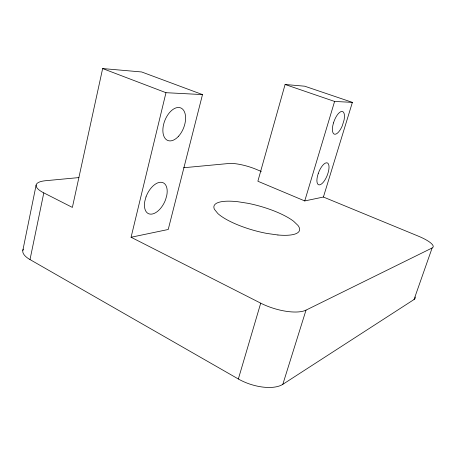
<?xml version="1.0" encoding="UTF-8"?>
<svg xmlns="http://www.w3.org/2000/svg" width="456" height="456" viewBox="0 0 456 456"><rect width="100%" height="100%" fill="white"/><g stroke="black" fill="none" stroke-linecap="round" stroke-linejoin="round"><path stroke-width="0.68" d="M22.817 250.481L36.132 185.039M415.245 297.021A22.749 7.034 19.8 0 1 414.031 299.524L282.823 384.328A32.655 15.373 17.7 0 1 238.351 378.987L30.01 259.578L43.799 192.888A29.338 8.63 11.2 0 1 45.623 180.713L78.899 177.583M202.498 94.591L165.978 92.693L131.077 237.257L168.224 229.488L202.498 94.591L141.662 71.968L102.646 68.565L72.379 207.417L43.799 192.888M323.407 197.032L352.391 102.372L304.688 86.201L285.091 84.491L257.868 181.237L304.75 200.936L323.407 197.032L418.391 236.168A23.17 5.592 18.9 0 1 432.128 247.973L414.031 299.524M238.351 378.987L260.718 303.166L131.077 237.257M304.75 200.936L334.596 101.449L352.391 102.372M282.823 384.328L306.016 310.131L432.128 247.973M183.688 167.74L229.003 163.482A20.218 4.531 15.5 0 1 255.525 169.068L261.339 171.462M285.091 84.491L334.596 101.449M102.646 68.565L165.978 92.693M30.01 259.578A28.688 10.75 9.7 0 1 23.33 249.136M306.016 310.131A33.556 12.437 17.2 0 1 260.718 303.166M333.456 122.932L332.76 125.919A12.038 4.668 -69.9 0 0 334.995 134.263A12.038 4.668 -69.9 0 0 342.313 125.765L344.092 119.934A12.038 4.668 -69.9 0 0 341.926 111.424A12.038 4.668 -69.9 0 0 334.567 119.928L333.456 122.932M146.005 196.901L144.831 201.142A17.106 9.559 -64.2 0 0 151.381 214.143A17.106 9.559 -64.2 0 0 165.608 199.585L166.759 195.504A17.106 9.559 -64.2 0 0 160.307 182.275A17.106 9.559 -64.2 0 0 146.005 196.901M318.277 173.422L317.433 176.329A11.759 4.531 -68.2 0 0 319.747 184.834A11.759 4.531 -68.2 0 0 327.63 174.306L328.468 171.473A11.759 4.531 -68.2 0 0 326.194 162.838A11.759 4.531 -68.2 0 0 318.277 173.422M277.938 234.994L266.982 233.449A44.443 12.46 15.9 0 1 217.854 213.545L214.462 209.367A44.443 12.46 15.9 0 1 237.924 201.734L247.973 203.313A44.443 12.46 15.9 0 1 293.67 221.302L297.973 225.441A44.443 12.46 15.9 0 1 277.938 234.994M178.581 136.207A17.527 10.089 -68.5 0 0 181.157 108.112A17.527 10.089 -68.5 0 0 162.963 128.261A17.527 10.089 -68.5 0 0 178.581 136.207"/></g></svg>
